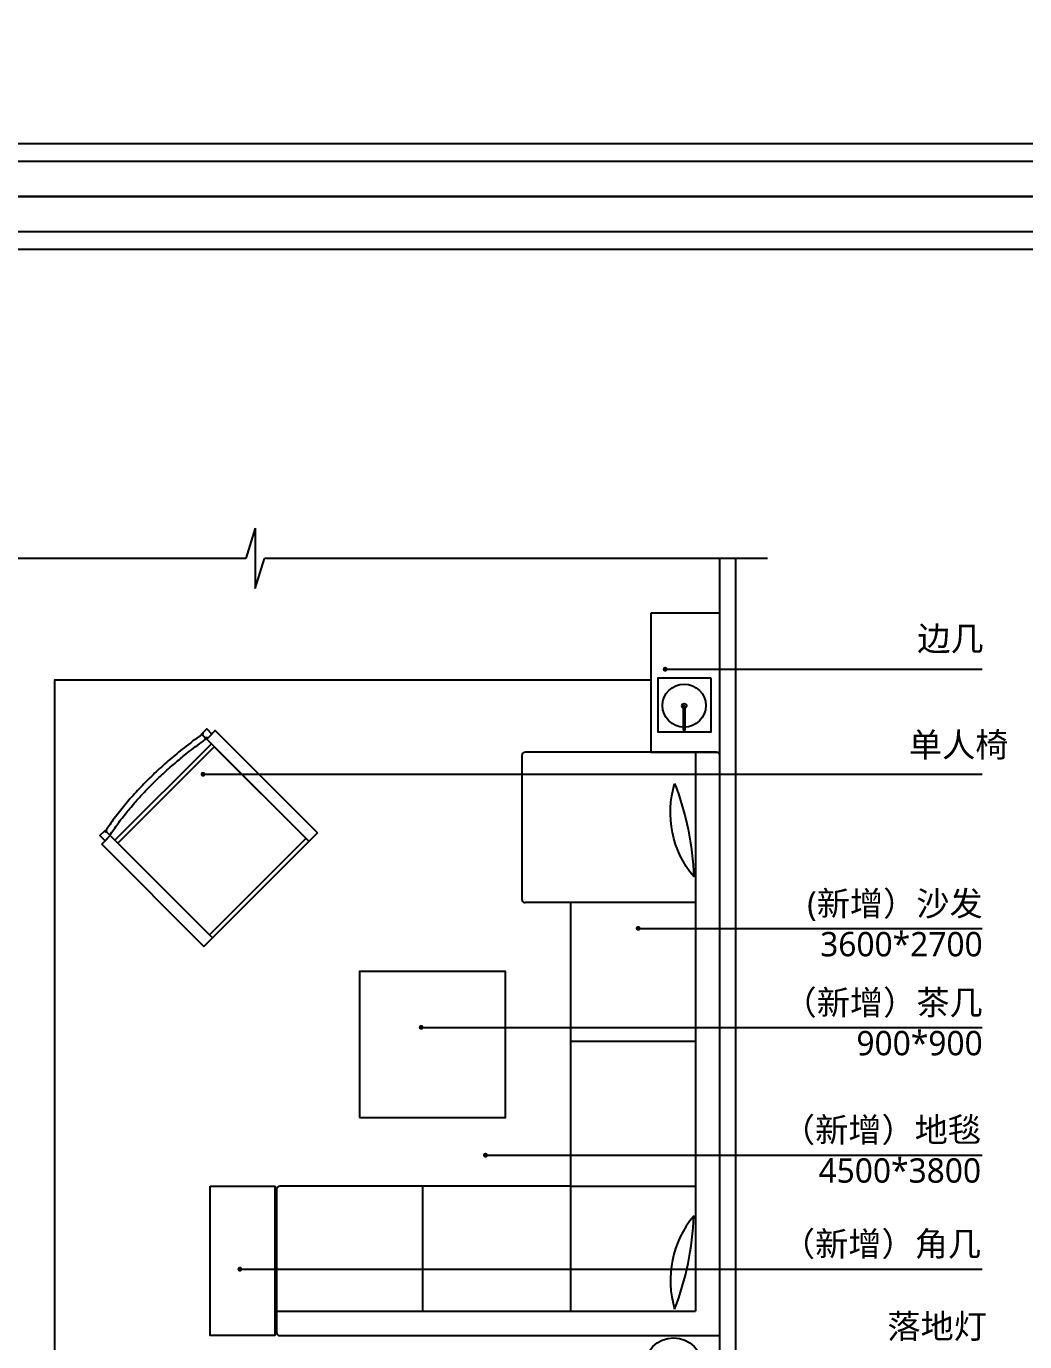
# Model space of a CAD drawing. Extents: x 96704 to 336282, y 34580 to 122302.
# Drawn here: x 275547 to 281699, y 86284 to 94384 of the extents above; entities that cross this region are included whole.
import ezdxf

# ---------------------------------------------------------------- set-up
doc = ezdxf.new("R2010")
doc.units = 0
doc.header["$LTSCALE"] = 1000
doc.header["$MEASUREMENT"] = 0
for name, color, linetype in [('A-WINDOW-门窗', 153, 'Continuous'), ('PM-家具', 146, 'Continuous'), ('PUB_DIM', 3, 'Continuous')]:
    doc.layers.add(name, color=color, linetype=linetype)
doc.styles.add('_TCH_DIM', font='SIMPLEX', dxfattribs={"bigfont": 'GBCBIG'})
doc.styles.get("Standard").update_dxf_attribs({"font": 'gbenor.shx', "bigfont": 'gbcbig.shx'})
doc.dimstyles.new('ISO-25', dxfattribs={"dimtxt": 2.5, "dimasz": 2.5, "dimexe": 1.25, "dimexo": 0.625, "dimtad": 1, "dimtxsty": 'Standard', "dimcen": 2.5, "dimadec": 0, "dimazin": 0, "dimtfac": 1, "dimtmove": 0, "dimatfit": 3, "dimfxl": 1, "dimarcsym": 0})

# ---------------------------------------------------------------- blocks, each defined once
blk = doc.blocks.new('图框2')
at = {"color": 251}
for p, q in [((25027, 17757), (372, 17757)), ((372, 493), (25027, 493))]:
    blk.add_line(p, q, dxfattribs=at)
for p, q in [((24853, 17583), (546, 17583)), ((546, 667), (24853, 667))]:
    blk.add_line(p, q)
blk.add_lwpolyline([(-25, 145), (25375, 145), (25375, 18105), (-25, 18105)], close=True)
blk = doc.blocks.new('345668009')
for points in [[(-136112, -21623.4), (-136037, -21623.4), (-136037, -22514), (-136112, -22514)], [(-136082, -21578.4), (-136037, -21578.4), (-136037, -21623.4), (-136082, -21623.4)], [(-135197, -21578.6), (-135152, -21578.6), (-135152, -21623.6), (-135197, -21623.6)]]:
    blk.add_lwpolyline(points, close=True)
for points in [[(-135197, -22515.6), (-135197, -21623.4)], [(-135197, -21623.4), (-135122, -21623.4), (-135122, -22514)], [(-135122, -22514), (-136037, -22514), (-136037, -21663.9)], [(-136037, -21663.9), (-135197, -21663.9), (-135197, -22515.6)], [(-135197, -22488.4), (-136037, -22488.4), (-136037, -21689.5)], [(-136037, -21689.5), (-135197, -21689.5), (-135197, -22515.6)]]:
    blk.add_lwpolyline(points)
blk.add_open_spline([(-136037, -21618.9), (-135654.5, -21544.1), (-135197, -21618.9), (-135197, -21600.2), (-135197, -21581.4), (-135654.7, -21506.6), (-136037, -21581.4), (-136037, -21599.6), (-136037, -21617.8)], degree=2, knots=[0, 0, 0, 1, 1, 2, 2, 3, 3, 4, 4, 4])
blk = doc.blocks.new('54645765767')
for p, q in [((-132508.1, -22070.5), (-132508.1, -22495.5)), ((-131653.1, -22070.5), (-132508.1, -22070.5)), ((-131653.1, -22495.5), (-131653.1, -22070.5)), ((-132508.1, -22495.5), (-131653.1, -22495.5))]:
    blk.add_line(p, q)
for points in [[(-132110.6, -22124.6), (-131776.1, -22124.6), (-131776.1, -22450.8), (-132110.6, -22450.8)], [(-131938.5, -22285.1), (-131787.7, -22285.1), (-131787.7, -22293.8), (-131938.5, -22293.8)]]:
    blk.add_lwpolyline(points, close=True)
for centre, major_axis, ratio in [((-131939.7, -22289.5), (0, -133.4), 0.996211), ((-131938.5, -22289.5), (0, -14.3), 0.958156)]:
    blk.add_ellipse(centre, major_axis=major_axis, ratio=ratio)

msp = doc.modelspace()

# ---------------------------------------------------------------- linework, layer by layer
at = {"layer": 'A-WINDOW-门窗', "color": 9}
for p, q in [((279820, 85108), (279820, 91108)), ((279920, 85008), (279920, 91108))]:
    msp.add_line(p, q, dxfattribs=at)
at = {"layer": 'PM-家具'}
for p, q in [((278600, 89894.6), (278600, 89007.9)), ((279800, 89914.6), (278620, 89914.6)), ((279670, 89914.6), (279670, 86471.4)), ((279820, 86321.4), (279820, 89894.6)), ((279570, 88987.9), (278620, 88987.9)), ((278900, 88987.9), (278900, 87241.4)), ((279670, 88987.9), (279570, 88987.9)), ((279570, 88133.2), (278900, 88133.2)), ((279670, 88133.2), (279570, 88133.2)), ((277089.2, 87221.4), (277089.2, 86341.4)), ((278900, 87241.4), (277109.2, 87241.4)), ((277989.5, 86571.4), (277989.5, 87241.4)), ((278900, 87241.4), (278900, 86471.4)), ((278900, 87241.4), (279670, 87241.4)), ((277989.5, 86471.4), (277989.5, 86571.4)), ((277089.2, 86471.4), (279670, 86471.4)), ((277109.2, 86321.4), (279820, 86321.4))]:
    msp.add_line(p, q, dxfattribs=at)
msp.add_lwpolyline([(279395, 90358), (275720, 90358), (275720, 85858), (279520, 85858), (279520, 85948.7)], dxfattribs=at)
for points in [[(279542, 89721.2, -0.083637), (279659.7, 89147.8, -0.251952)], [(279542, 86484.4, 0.083637), (279659.7, 87057.9, 0.251952)]]:
    msp.add_lwpolyline(points, format="xyb", close=True, dxfattribs=at)
for points in [[(277600, 87664.7), (278500, 87664.7), (278500, 88564.7), (277600, 88564.7)], [(276679.2, 87241.4), (277079.2, 87241.4), (277079.2, 86321.4), (276679.2, 86321.4)]]:
    msp.add_lwpolyline(points, close=True, dxfattribs=at)
msp.add_circle((279535.7, 86128), 180, dxfattribs=at)
for centre, start, end in [((278620, 89894.6), 90, 180), ((279800, 89894.6), 0, 90), ((278620, 89007.9), 180, 270), ((277109.2, 87221.4), 89.9998, 180), ((277109.2, 86341.4), 180, 270)]:
    msp.add_arc(centre, 20, start, end, dxfattribs=at)
at = {"layer": 'PUB_DIM'}
for p, q in [((276957.5, 91294.3), (276899.5, 91108)), ((276957.5, 91294.3), (276957.5, 90921.7)), ((276899.5, 91108), (273515.3, 91108)), ((276957.5, 90921.7), (277015.6, 91108)), ((280115.3, 91108), (277015.6, 91108))]:
    msp.add_line(p, q, dxfattribs=at)

# ---------------------------------------------------------------- block references
at = {"xscale": 0.6263055771723246, "yscale": 0.6263055771723246, "zscale": 0.6263055771723246}
for p in [(270159.5, 93245.4), (270159.5, 81997.4)]:
    msp.add_blockref('图框2', p, dxfattribs=at)
at = {"layer": 'PM-家具'}
for name, p, rotation in [('54645765767', (301890.5, -41738.5), 270), ('345668009', (356967.2, 200883), 45)]:
    msp.add_blockref(name, p, dxfattribs=dict(at, rotation=rotation))

# ---------------------------------------------------------------- texts
at = {"char_height": 150, "attachment_point": 1, "style": '_TCH_DIM'}
for s, insert, width in [('{\\fMicrosoft YaHei|b0|i0|c134|p34;边几}', (281037.4, 90688.7, 0), 2525.893), ('{\\fMicrosoft YaHei|b0|i0|c134|p34;单人椅}', (280985.5, 90034.8, 0), 2525.893), ('\\pxqr;{\\fMicrosoft YaHei|b0|i0|c134|p34;(新增）沙发\\P3600*2700}', (280030.5, 89057.2, 0), 1410), ('\\pxqr;{\\fMicrosoft YaHei|b0|i0|c134|p34;（新增）茶几\\P900*900}', (280030.5, 88447.7, 0), 1410), ('\\pxqr;{\\fMicrosoft YaHei|b0|i0|c134|p34;（新增）地毯 4500*3800}', (280020.5, 87663.4, 0), 1410), ('\\pxqr;{\\fMicrosoft YaHei|b0|i0|c134|p34;（新增）角几}', (280020.5, 86961.4, 0), 1410), ('{\\fMicrosoft YaHei|b0|i0|c134|p34;落地灯}', (280853, 86453.8, 0), 1410)]:
    msp.add_mtext(s, dxfattribs=dict(at, insert=insert, width=width))

# ---------------------------------------------------------------- leaders
at = {"layer": 'PUB_DIM'}
for points in [[(279483.7, 90425.3), (281437.1, 90425.3)], [(276636, 89778.3, 0), (281437.1, 89778.3, 0)], [(279317.5, 88829.2, 0), (281437.1, 88829.2, 0)], [(277980.4, 88219.7, 0), (281437.1, 88219.7, 0)], [(278376.4, 87432.5, 0), (281437.1, 87432.5, 0)], [(276863, 86730.5, 0), (281437.1, 86730.5, 0)]]:
    msp.add_leader(points, dimstyle='ISO-25', override={"dimscale": 0, "dimasz": 120, "dimtad": 0, "dimldrblk": 'DotSmall', "dimfxl": 100, "dimfxlon": 1, "dimarcsym": 1}, dxfattribs=at)

doc.saveas('drawing.dxf')
